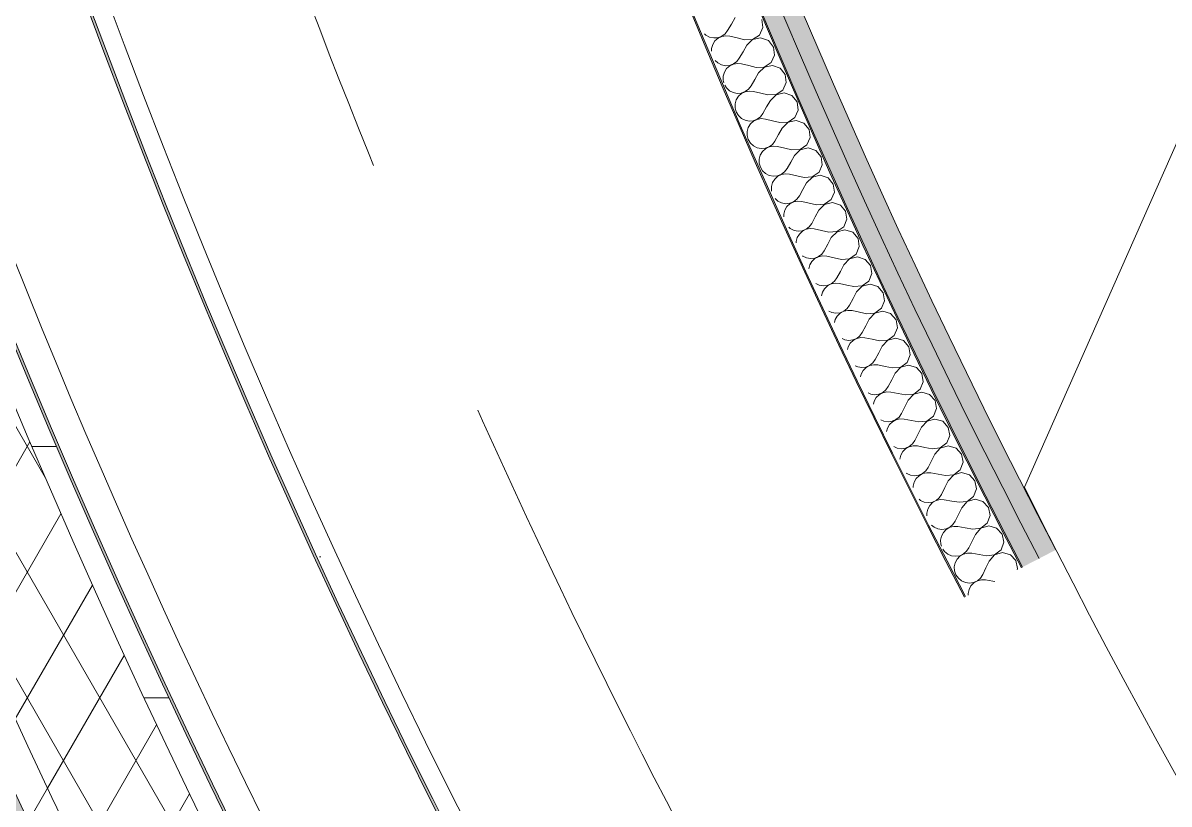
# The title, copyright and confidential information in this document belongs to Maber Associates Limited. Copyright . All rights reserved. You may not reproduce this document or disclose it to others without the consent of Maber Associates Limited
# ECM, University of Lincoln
# Model space of a CAD drawing. Header units: millimetres. Extents: x -50172 to 90294, y -80883 to 25069.
# Drawn here: x -41399 to -40487, y -66685 to -66063 of the extents above; entities that cross this region are included whole.
import ezdxf
from ezdxf.enums import TextEntityAlignment as Align

# ---------------------------------------------------------------- set-up
doc = ezdxf.new("R2010")
doc.units = ezdxf.units.MM
doc.header["$MEASUREMENT"] = 0
doc.linetypes.add('Double Dashed', pattern=[1093.611073, 529.166651, -211.666656, 141.111112, -211.666656])
for name, color, linetype in [('A-25-M_Wall_Ext', 7, 'Continuous'), ('A-25-M_Wall_Int', 7, 'Continuous'), ('New_A-05-M_Gross_Int_Circulation', 7, 'Continuous'), ('New_A-15-MG_Structural_Grid_Phase_2', 7, 'Continuous'), ('New_A-20-M_Floor_Slab', 7, 'Continuous')]:
    doc.layers.add(name, color=color, linetype=linetype)
for name, color, linetype, lineweight in [('A-25-M_Wall_Ext_Pen_No__1', 7, 'Continuous', 13), ('A-25-M_Wall_Int_Pen_No__1', 7, 'Continuous', 13), ('A-25-M_Wall_Int_Pen_No__150', 7, 'Continuous', 0), ('New_A-20-M_Floor_Slab_Pen_No__89', 8, 'Continuous', 20), ('New_ArchiCAD Zone Stamps_Pen_No__9', 7, 'Continuous', 13)]:
    doc.layers.add(name, color=color, linetype=linetype, lineweight=lineweight)
for name, color, linetype, lineweight, true_color in [('A-25-M_Wall_Ext_Pen_No__107', 7, 'Continuous', 15, 0xa6a6a6), ('A-25-M_Wall_Int_Pen_No__107', 7, 'Continuous', 15, 0xa6a6a6), ('A-25-M_Wall_Int_Pen_No__81', 7, 'Continuous', 20, 0x6a6a6a), ('New_A-05-M_Gross_Int_Circulation_Pen_No__74', 7, 'Continuous', 20, 0x606060), ('New_A-15-MG_Structural_Grid_Phase_2_Pen_No__222', 7, 'Continuous', 13, 0x65af33)]:
    doc.layers.add(name, color=color, linetype=linetype, lineweight=lineweight, true_color=true_color)
doc.styles.add('GENERATED_STYLE_1', font='')
doc.styles.add('GENERATED_STYLE_3', font='')
doc.styles.get('GENERATED_STYLE_1').set_extended_font_data('Arial', bold=True)
doc.styles.get('GENERATED_STYLE_3').set_extended_font_data('Arial')
pattern_1 = [(60, (0, 0), (-43.30127, 25), []), (120, (0, 0), (43.30127, 25), [])]

# ---------------------------------------------------------------- blocks, each defined once
blk = doc.blocks.new('Stair 07 _INB 1162_27_1', base_point=(-38481.27, -67611.31))
at = {"layer": 'New_A-05-M_Gross_Int_Circulation_Pen_No__74', "linetype": 'Continuous'}
blk.add_line((-39911.01, -64868.48), (-40602.13, -66432.42), dxfattribs=at)
blk.add_arc((-35520.95, -63902.84), 5676.01, 206.46566, 243.05793, dxfattribs=at)
at = {"layer": 'New_ArchiCAD Zone Stamps_Pen_No__9'}
for tag, height, style, p in [('ROOM_NAME', 250, 'GENERATED_STYLE_1', (-38720.58, -66310.5)), ('zoneNameLine2', 250, 'GENERATED_STYLE_1', (-38909.01, -66742.64)), ('ROOM_NUMBER', 200, 'GENERATED_STYLE_3', (-39097.44, -67163.34)), ('measuredAreaCode', 200, 'GENERATED_STYLE_3', (-39254.47, -67523.45)), ('DUMMY_649', 200, 'GENERATED_STYLE_3', (-38947.07, -67657.49)), ('DUMMY_650', 200, 'GENERATED_STYLE_3', (-38457.72, -67870.87)), ('DUMMY_651', 133.33, 'GENERATED_STYLE_3', (-38178.43, -67977.42))]:
    blk.add_attdef(tag, text='', height=height, rotation=336.44041, dxfattribs=dict(at, style=style)).set_placement(p, align=Align.TOP_LEFT)
blk = doc.blocks.new('Slab_63_1', base_point=(-42333.29, -61441.2))
at = {"layer": 'New_A-20-M_Floor_Slab_Pen_No__89', "linetype": 'Continuous', "flags": 128}
blk.add_lwpolyline([(-42333.29, -61441.2), (-41972.22, -61401.42), (-41891.31, -61215.87), (-38443.39, -62719.34), (-39389.38, -64888.81), (-38066.61, -65465.6), (-36669.45, -66074.83), (-37137.69, -67148.64), (-37136.69, -67149.07), (-38218.56, -69630.14, -0.146996), (-40926.49, -67202.74, -0.080916), (-41673.87, -65403.74, -0.028315)], format="xyb", close=True, dxfattribs=at)
blk = doc.blocks.new('Wall_352_1', base_point=(-41867.68, -65448.92))
at = {"layer": 'A-25-M_Wall_Ext_Pen_No__107', "linetype": 'Continuous', "lineweight": 0, "true_color": 0x535353}
for points in [[(-41554.07, -65375.82, 0.226795), (-38161.1, -69523.83), (-38160.27, -69522.01, -0.226793), (-41552.13, -65375.36)], [(-41702.11, -65410.33, 0.226935), (-38224.12, -69662.16), (-38223.3, -69660.34, -0.226933), (-41700.16, -65409.87)]]:
    blk.add_hatch(color=251, dxfattribs=at).paths.add_polyline_path(points)
at = {"layer": 'A-25-M_Wall_Ext_Pen_No__107', "linetype": 'Continuous'}
h = blk.add_hatch(dxfattribs=at)
h.set_pattern_fill('Plaster_0001', color=256, style=0, pattern_type=2)
h.set_pattern_definition([(129.2839, (0, 0), (134.0639, 109.6671), [0, -100]), (129.2839, (-98.69, -16.13), (134.0639, 109.6671), [0, -100])])
h.paths.add_polyline_path([(-41552.13, -65375.36, 0.226793), (-38160.27, -69522.01), (-38154.05, -69508.36, -0.226779), (-41537.52, -65371.96)])
h = blk.add_hatch(dxfattribs=at)
h.set_pattern_fill('Plywood_0001', color=256, style=0, pattern_type=2)
h.set_pattern_definition([(0, (0, 0), (0, 200), [])])
h.paths.add_polyline_path([(-41719.64, -65414.41, 0.226951), (-38231.59, -69678.54), (-38224.12, -69662.16, -0.226935), (-41702.11, -65410.33)])
h = blk.add_hatch(dxfattribs=at)
h.set_pattern_fill('Batt_Insulation_0001', color=256, style=0, pattern_type=2)
h.set_pattern_definition(pattern_1)
h.paths.add_polyline_path([(-41817.04, -65437.12, 0.227038), (-38273.05, -69769.55), (-38231.59, -69678.54, -0.226951), (-41719.64, -65414.41)])
h = blk.add_hatch(dxfattribs=at)
h.set_pattern_fill('Batt_Insulation_0001', color=256, style=0, pattern_type=2)
h.set_pattern_definition(pattern_1)
h.paths.add_polyline_path([(-41841.39, -65442.79, 0.22706), (-38283.41, -69792.3), (-38273.05, -69769.55, -0.227038), (-41817.04, -65437.12)])
blk.add_hatch(color=256, dxfattribs=at).paths.add_polyline_path([(-41867.68, -65448.92, 0.227083), (-38294.61, -69816.87), (-38283.41, -69792.3, -0.22706), (-41841.39, -65442.79)])
at = {"layer": 'A-25-M_Wall_Ext_Pen_No__1', "linetype": 'Continuous'}
for radius, start, end in [(6211.09, 193.725814, 244.838824), (6209.09, 193.726008, 244.838609), (6194.09, 193.727472, 244.836991), (6363.09, 193.711386, 244.854781), (6361.09, 193.711571, 244.854576), (6381.09, 193.709723, 244.85662), (6481.09, 193.700651, 244.866652), (6533.09, 193.696044, 244.871747), (6506.09, 193.698427, 244.869112)]:
    blk.add_arc((-35520.36, -63902.08), radius, start, end, dxfattribs=at)
blk = doc.blocks.new('*X910')
at = {"layer": 'A-25-M_Wall_Int_Pen_No__150', "linetype": 'Continuous'}
for p, q in [((-40832.44, -66058.67), (-40835.45, -66063.82)), ((-40810.4, -66066.56), (-40811.19, -66060.11)), ((-40840.49, -66071.55), (-40838.46, -66068.97)), ((-40835.45, -66063.82), (-40838.46, -66068.97)), ((-40813.12, -66072.48), (-40810.4, -66066.56)), ((-40856.71, -66071.6), (-40855.66, -66072.61)), ((-40855.66, -66072.61), (-40852.74, -66074.15)), ((-40852.74, -66074.15), (-40849.52, -66074.83)), ((-40850.31, -66079.94), (-40851.25, -66083.1)), ((-40848.54, -66077.16), (-40850.31, -66079.94)), ((-40849.52, -66074.83), (-40846.24, -66074.6)), ((-40846.08, -66074.98), (-40848.54, -66077.16)), ((-40846.24, -66074.6), (-40843.15, -66073.48)), ((-40843.11, -66073.57), (-40846.08, -66074.98)), ((-40843.15, -66073.48), (-40840.49, -66071.55)), ((-40839.88, -66073.02), (-40843.11, -66073.57)), ((-40836.61, -66073.38), (-40839.88, -66073.02)), ((-40830.83, -66074.83), (-40836.61, -66073.38)), ((-40825.05, -66076.29), (-40830.83, -66074.83)), ((-40825.05, -66076.29), (-40818.54, -66076.08)), ((-40818.5, -66076.17), (-40823.19, -66080.69)), ((-40818.54, -66076.08), (-40813.12, -66072.48)), ((-40812.14, -66074.79), (-40818.5, -66076.17)), ((-40806.01, -66076.97), (-40812.14, -66074.79)), ((-40801.93, -66082.03), (-40806.01, -66076.97)), ((-40851.25, -66083.1), (-40851.28, -66085.38)), ((-40826.18, -66085.84), (-40829.16, -66091)), ((-40823.19, -66080.69), (-40826.18, -66085.84)), ((-40803.81, -66094.41), (-40801.12, -66088.48)), ((-40801.12, -66088.48), (-40801.93, -66082.03)), ((-40848.34, -66092.83), (-40846.34, -66094.72)), ((-40846.34, -66094.72), (-40843.42, -66096.25)), ((-40843.42, -66096.25), (-40840.2, -66096.91)), ((-40840.2, -66096.91), (-40836.92, -66096.67)), ((-40836.76, -66097.05), (-40839.21, -66099.24)), ((-40836.92, -66096.67), (-40833.84, -66095.53)), ((-40833.8, -66095.62), (-40836.76, -66097.05)), ((-40833.84, -66095.53), (-40831.18, -66093.59)), ((-40830.56, -66095.06), (-40833.8, -66095.62)), ((-40831.18, -66093.59), (-40829.16, -66091)), ((-40827.29, -66095.4), (-40830.56, -66095.06)), ((-40821.51, -66096.84), (-40827.29, -66095.4)), ((-40815.72, -66098.27), (-40821.51, -66096.84)), ((-40815.72, -66098.27), (-40809.22, -66098.03)), ((-40809.18, -66098.12), (-40813.84, -66102.66)), ((-40809.22, -66098.03), (-40803.81, -66094.41)), ((-40802.82, -66096.72), (-40809.18, -66098.12)), ((-40796.68, -66098.87), (-40802.82, -66096.72)), ((-40841.89, -66105.19), (-40841.93, -66108.5)), ((-40840.96, -66102.03), (-40841.89, -66105.19)), ((-40839.21, -66099.24), (-40840.96, -66102.03)), ((-40813.84, -66102.66), (-40816.81, -66107.83)), ((-40792.58, -66103.92), (-40796.68, -66098.87)), ((-40791.74, -66110.37), (-40792.58, -66103.92)), ((-40841.93, -66108.5), (-40841.39, -66110.46)), ((-40840.62, -66112.41), (-40839.35, -66114.53)), ((-40839.35, -66114.53), (-40836.94, -66116.79)), ((-40836.94, -66116.79), (-40834.01, -66118.3)), ((-40824.43, -66117.55), (-40821.78, -66115.6)), ((-40821.78, -66115.6), (-40819.77, -66113)), ((-40816.81, -66107.83), (-40819.77, -66113)), ((-40799.8, -66119.95), (-40794.41, -66116.3)), ((-40794.41, -66116.3), (-40791.74, -66110.37)), ((-40834.01, -66118.3), (-40830.78, -66118.96)), ((-40831.53, -66124.07), (-40832.45, -66127.24)), ((-40829.78, -66121.28), (-40831.53, -66124.07)), ((-40830.78, -66118.96), (-40827.51, -66118.7)), ((-40827.34, -66119.08), (-40829.78, -66121.28)), ((-40827.51, -66118.7), (-40824.43, -66117.55)), ((-40824.39, -66117.64), (-40827.34, -66119.08)), ((-40821.16, -66117.06), (-40824.39, -66117.64)), ((-40817.88, -66117.39), (-40821.16, -66117.06)), ((-40812.09, -66118.8), (-40817.88, -66117.39)), ((-40806.3, -66120.21), (-40812.09, -66118.8)), ((-40804.41, -66124.59), (-40807.35, -66129.77)), ((-40806.3, -66120.21), (-40799.8, -66119.95)), ((-40799.76, -66120.03), (-40804.41, -66124.59)), ((-40793.41, -66118.61), (-40799.76, -66120.03)), ((-40787.26, -66120.73), (-40793.41, -66118.61)), ((-40783.14, -66125.76), (-40787.26, -66120.73)), ((-40782.27, -66132.21), (-40783.14, -66125.76)), ((-40832.45, -66127.24), (-40832.46, -66130.55)), ((-40832.46, -66130.55), (-40831.58, -66133.74)), ((-40831.58, -66133.74), (-40829.86, -66136.57)), ((-40812.29, -66137.57), (-40810.29, -66134.96)), ((-40807.35, -66129.77), (-40810.29, -66134.96)), ((-40784.91, -66138.15), (-40782.27, -66132.21)), ((-40829.86, -66136.57), (-40827.44, -66138.82)), ((-40827.44, -66138.82), (-40824.51, -66140.32)), ((-40824.51, -66140.32), (-40821.28, -66140.96)), ((-40820.27, -66143.28), (-40822, -66146.08)), ((-40821.28, -66140.96), (-40818, -66140.69)), ((-40817.84, -66141.07), (-40820.27, -66143.28)), ((-40818, -66140.69), (-40814.93, -66139.53)), ((-40814.89, -66139.62), (-40817.84, -66141.07)), ((-40814.93, -66139.53), (-40812.29, -66137.57)), ((-40811.66, -66139.03), (-40814.89, -66139.62)), ((-40808.39, -66139.34), (-40811.66, -66139.03)), ((-40802.59, -66140.73), (-40808.39, -66139.34)), ((-40796.79, -66142.11), (-40802.59, -66140.73)), ((-40796.79, -66142.11), (-40790.29, -66141.82)), ((-40790.25, -66141.91), (-40794.88, -66146.49)), ((-40790.29, -66141.82), (-40784.91, -66138.15)), ((-40783.91, -66140.46), (-40790.25, -66141.91)), ((-40777.75, -66142.55), (-40783.91, -66140.46)), ((-40773.6, -66147.57), (-40777.75, -66142.55)), ((-40822, -66146.08), (-40822.91, -66149.25)), ((-40822.91, -66149.25), (-40822.91, -66152.56)), ((-40822.91, -66152.56), (-40822.01, -66155.74)), ((-40797.8, -66151.68), (-40800.72, -66156.88)), ((-40794.88, -66146.49), (-40797.8, -66151.68)), ((-40772.71, -66154.01), (-40773.6, -66147.57)), ((-40822.01, -66155.74), (-40820.28, -66158.57)), ((-40820.28, -66158.57), (-40817.85, -66160.81)), ((-40817.85, -66160.81), (-40814.91, -66162.3)), ((-40814.91, -66162.3), (-40811.68, -66162.93)), ((-40808.41, -66162.64), (-40805.34, -66161.47)), ((-40805.3, -66161.55), (-40808.24, -66163.02)), ((-40805.34, -66161.47), (-40802.71, -66159.49)), ((-40802.07, -66160.95), (-40805.3, -66161.55)), ((-40802.71, -66159.49), (-40800.72, -66156.88)), ((-40798.8, -66161.26), (-40802.07, -66160.95)), ((-40792.99, -66162.62), (-40798.8, -66161.26)), ((-40780.69, -66163.66), (-40775.33, -66159.97)), ((-40774.31, -66162.27), (-40780.65, -66163.74)), ((-40775.33, -66159.97), (-40772.71, -66154.01)), ((-40768.14, -66164.34), (-40774.31, -66162.27)), ((-40812.39, -66168.05), (-40813.28, -66171.22)), ((-40813.28, -66171.22), (-40813.27, -66174.53)), ((-40810.66, -66165.24), (-40812.39, -66168.05)), ((-40811.68, -66162.93), (-40808.41, -66162.64)), ((-40808.24, -66163.02), (-40810.66, -66165.24)), ((-40787.19, -66163.97), (-40792.99, -66162.62)), ((-40785.26, -66168.34), (-40788.16, -66173.55)), ((-40787.19, -66163.97), (-40780.69, -66163.66)), ((-40780.65, -66163.74), (-40785.26, -66168.34)), ((-40763.98, -66169.33), (-40768.14, -66164.34)), ((-40763.06, -66175.77), (-40763.98, -66169.33)), ((-40813.27, -66174.53), (-40812.36, -66177.71)), ((-40812.36, -66177.71), (-40810.61, -66180.53)), ((-40810.61, -66180.53), (-40808.18, -66182.76)), ((-40793.04, -66181.38), (-40791.06, -66178.75)), ((-40788.16, -66173.55), (-40791.06, -66178.75)), ((-40765.66, -66181.74), (-40763.06, -66175.77)), ((-40808.18, -66182.76), (-40805.23, -66184.24)), ((-40805.23, -66184.24), (-40801.99, -66184.85)), ((-40800.96, -66187.16), (-40802.68, -66189.97)), ((-40801.99, -66184.85), (-40798.72, -66184.55)), ((-40798.55, -66184.93), (-40800.96, -66187.16)), ((-40798.72, -66184.55), (-40795.66, -66183.36)), ((-40795.62, -66183.45), (-40798.55, -66184.93)), ((-40795.66, -66183.36), (-40793.04, -66181.38)), ((-40792.39, -66182.84), (-40795.62, -66183.45)), ((-40789.11, -66183.13), (-40792.39, -66182.84)), ((-40783.31, -66184.46), (-40789.11, -66183.13)), ((-40777.5, -66185.8), (-40783.31, -66184.46)), ((-40777.5, -66185.8), (-40771, -66185.45)), ((-40770.96, -66185.54), (-40775.55, -66190.15)), ((-40771, -66185.45), (-40765.66, -66181.74)), ((-40764.63, -66184.03), (-40770.96, -66185.54)), ((-40758.45, -66186.08), (-40764.63, -66184.03)), ((-40754.27, -66191.06), (-40758.45, -66186.08)), ((-40802.68, -66189.97), (-40803.55, -66193.15)), ((-40803.55, -66193.15), (-40803.53, -66196.46)), ((-40803.53, -66196.46), (-40803.42, -66196.84)), ((-40778.43, -66195.37), (-40781.3, -66200.59)), ((-40775.55, -66190.15), (-40778.43, -66195.37)), ((-40755.89, -66203.47), (-40753.32, -66197.49)), ((-40753.32, -66197.49), (-40754.27, -66191.06)), ((-40800.64, -66202.64), (-40798.41, -66204.67)), ((-40798.41, -66204.67), (-40795.45, -66206.13)), ((-40795.45, -66206.13), (-40792.21, -66206.73)), ((-40792.21, -66206.73), (-40788.94, -66206.42)), ((-40788.77, -66206.8), (-40791.18, -66209.04)), ((-40788.94, -66206.42), (-40785.88, -66205.22)), ((-40785.84, -66205.31), (-40788.77, -66206.8)), ((-40785.88, -66205.22), (-40783.27, -66203.23)), ((-40782.62, -66204.68), (-40785.84, -66205.31)), ((-40783.27, -66203.23), (-40781.3, -66200.59)), ((-40779.34, -66204.96), (-40782.62, -66204.68)), ((-40773.53, -66206.27), (-40779.34, -66204.96)), ((-40767.71, -66207.58), (-40773.53, -66206.27)), ((-40767.71, -66207.58), (-40761.22, -66207.21)), ((-40761.18, -66207.29), (-40765.75, -66211.93)), ((-40761.22, -66207.21), (-40755.89, -66203.47)), ((-40754.85, -66205.76), (-40761.18, -66207.29)), ((-40748.67, -66207.78), (-40754.85, -66205.76)), ((-40744.46, -66212.74), (-40748.67, -66207.78)), ((-40792.88, -66211.86), (-40793.74, -66215.04)), ((-40793.74, -66215.04), (-40793.72, -66217.1)), ((-40791.18, -66209.04), (-40792.88, -66211.86)), ((-40768.61, -66217.16), (-40771.46, -66222.39)), ((-40765.75, -66211.93), (-40768.61, -66217.16)), ((-40743.49, -66219.17), (-40744.46, -66212.74)), ((-40789.7, -66225.5), (-40788.54, -66226.54)), ((-40776.02, -66227.04), (-40773.42, -66225.03)), ((-40773.42, -66225.03), (-40771.46, -66222.39)), ((-40751.35, -66228.92), (-40746.03, -66225.16)), ((-40746.03, -66225.16), (-40743.49, -66219.17)), ((-40788.54, -66226.54), (-40785.58, -66227.99)), ((-40785.58, -66227.99), (-40782.34, -66228.58)), ((-40782.98, -66233.71), (-40783.84, -66236.89)), ((-40781.3, -66230.88), (-40782.98, -66233.71)), ((-40782.34, -66228.58), (-40779.07, -66228.25)), ((-40778.9, -66228.63), (-40781.3, -66230.88)), ((-40779.07, -66228.25), (-40776.02, -66227.04)), ((-40775.98, -66227.13), (-40778.9, -66228.63)), ((-40772.76, -66226.48), (-40775.98, -66227.13)), ((-40769.48, -66226.75), (-40772.76, -66226.48)), ((-40763.66, -66228.03), (-40769.48, -66226.75)), ((-40757.84, -66229.32), (-40763.66, -66228.03)), ((-40755.86, -66233.66), (-40758.69, -66238.9)), ((-40757.84, -66229.32), (-40751.35, -66228.92)), ((-40751.31, -66229.01), (-40755.86, -66233.66)), ((-40744.99, -66227.45), (-40751.31, -66229.01)), ((-40738.79, -66229.44), (-40744.99, -66227.45)), ((-40734.57, -66234.39), (-40738.79, -66229.44)), ((-40733.57, -66240.81), (-40734.57, -66234.39)), ((-40783.84, -66236.89), (-40783.82, -66237.77)), ((-40763.47, -66246.8), (-40761.53, -66244.15)), ((-40758.69, -66238.9), (-40761.53, -66244.15)), ((-40736.09, -66246.81), (-40733.57, -66240.81)), ((-40778.87, -66248.11), (-40778.59, -66248.36)), ((-40778.59, -66248.36), (-40775.62, -66249.81)), ((-40775.62, -66249.81), (-40772.38, -66250.38)), ((-40771.33, -66252.68), (-40773, -66255.51)), ((-40772.38, -66250.38), (-40769.11, -66250.04)), ((-40768.94, -66250.42), (-40771.33, -66252.68)), ((-40769.11, -66250.04), (-40766.07, -66248.81)), ((-40766.03, -66248.9), (-40768.94, -66250.42)), ((-40766.07, -66248.81), (-40763.47, -66246.8)), ((-40762.81, -66248.24), (-40766.03, -66248.9)), ((-40759.53, -66248.49), (-40762.81, -66248.24)), ((-40753.7, -66249.76), (-40759.53, -66248.49)), ((-40747.88, -66251.02), (-40753.7, -66249.76)), ((-40747.88, -66251.02), (-40741.38, -66250.59)), ((-40741.34, -66250.68), (-40745.87, -66255.35)), ((-40741.38, -66250.59), (-40736.09, -66246.81)), ((-40735.03, -66249.1), (-40741.34, -66250.68)), ((-40728.83, -66251.06), (-40735.03, -66249.1)), ((-40724.58, -66255.99), (-40728.83, -66251.06)), ((-40773, -66255.51), (-40773.83, -66258.65)), ((-40748.69, -66260.61), (-40751.5, -66265.86)), ((-40745.87, -66255.35), (-40748.69, -66260.61)), ((-40726.05, -66268.42), (-40723.55, -66262.41)), ((-40723.55, -66262.41), (-40724.58, -66255.99)), ((-40768.25, -66270.29), (-40765.58, -66271.58)), ((-40765.58, -66271.58), (-40762.33, -66272.14)), ((-40762.33, -66272.14), (-40759.06, -66271.78)), ((-40759.06, -66271.78), (-40756.02, -66270.55)), ((-40755.98, -66270.63), (-40758.89, -66272.16)), ((-40756.02, -66270.55), (-40753.44, -66268.52)), ((-40752.76, -66269.96), (-40755.98, -66270.63)), ((-40753.44, -66268.52), (-40751.5, -66265.86)), ((-40749.48, -66270.2), (-40752.76, -66269.96)), ((-40743.65, -66271.44), (-40749.48, -66270.2)), ((-40737.82, -66272.68), (-40743.65, -66271.44)), ((-40731.33, -66272.22), (-40726.05, -66268.42)), ((-40724.99, -66270.7), (-40731.29, -66272.31)), ((-40718.78, -66272.64), (-40724.99, -66270.7)), ((-40762.93, -66277.27), (-40763.62, -66279.96)), ((-40761.27, -66274.43), (-40762.93, -66277.27)), ((-40758.89, -66272.16), (-40761.27, -66274.43)), ((-40735.8, -66277), (-40738.6, -66282.27)), ((-40737.82, -66272.68), (-40731.33, -66272.22)), ((-40731.29, -66272.31), (-40735.8, -66277)), ((-40714.51, -66277.55), (-40718.78, -66272.64)), ((-40713.45, -66283.97), (-40714.51, -66277.55)), ((-40743.31, -66290.2), (-40741.39, -66287.54)), ((-40738.6, -66282.27), (-40741.39, -66287.54)), ((-40721.19, -66293.81), (-40715.93, -66289.99)), ((-40715.93, -66289.99), (-40713.45, -66283.97)), ((-40757.76, -66292.2), (-40755.44, -66293.31)), ((-40755.44, -66293.31), (-40752.19, -66293.86)), ((-40752.77, -66298.99), (-40753.37, -66301.38)), ((-40751.11, -66296.15), (-40752.77, -66298.99)), ((-40752.19, -66293.86), (-40748.92, -66293.49)), ((-40748.75, -66293.87), (-40751.11, -66296.15)), ((-40748.92, -66293.49), (-40745.89, -66292.24)), ((-40745.85, -66292.33), (-40748.75, -66293.87)), ((-40745.89, -66292.24), (-40743.31, -66290.2)), ((-40742.63, -66291.64), (-40745.85, -66292.33)), ((-40739.35, -66291.86), (-40742.63, -66291.64)), ((-40733.52, -66293.08), (-40739.35, -66291.86)), ((-40727.68, -66294.29), (-40733.52, -66293.08)), ((-40725.64, -66298.61), (-40728.41, -66303.89)), ((-40727.68, -66294.29), (-40721.19, -66293.81)), ((-40721.15, -66293.9), (-40725.64, -66298.61)), ((-40714.85, -66292.26), (-40721.15, -66293.9)), ((-40708.63, -66294.18), (-40714.85, -66292.26)), ((-40704.35, -66299.07), (-40708.63, -66294.18)), ((-40703.26, -66305.49), (-40704.35, -66299.07)), ((-40728.41, -66303.89), (-40731.18, -66309.17)), ((-40705.71, -66311.51), (-40703.26, -66305.49)), ((-40747.33, -66314), (-40745.21, -66315)), ((-40745.21, -66315), (-40741.96, -66315.53)), ((-40741.96, -66315.53), (-40738.69, -66315.15)), ((-40738.52, -66315.53), (-40740.87, -66317.82)), ((-40738.69, -66315.15), (-40735.66, -66313.89)), ((-40735.62, -66313.98), (-40738.52, -66315.53)), ((-40735.66, -66313.89), (-40733.09, -66311.84)), ((-40732.41, -66313.28), (-40735.62, -66313.98)), ((-40733.09, -66311.84), (-40731.18, -66309.17)), ((-40729.13, -66313.49), (-40732.41, -66313.28)), ((-40723.29, -66314.68), (-40729.13, -66313.49)), ((-40717.45, -66315.87), (-40723.29, -66314.68)), ((-40717.45, -66315.87), (-40710.96, -66315.36)), ((-40710.92, -66315.45), (-40715.39, -66320.18)), ((-40710.96, -66315.36), (-40705.71, -66311.51)), ((-40704.63, -66313.78), (-40710.92, -66315.45)), ((-40698.4, -66315.67), (-40704.63, -66313.78)), ((-40694.09, -66320.55), (-40698.4, -66315.67)), ((-40742.51, -66320.67), (-40743.07, -66322.9)), ((-40740.87, -66317.82), (-40742.51, -66320.67)), ((-40718.14, -66325.46), (-40720.88, -66330.75)), ((-40715.39, -66320.18), (-40718.14, -66325.46)), ((-40692.98, -66326.96), (-40694.09, -66320.55)), ((-40736.95, -66335.69), (-40734.89, -66336.65)), ((-40728.37, -66336.77), (-40725.35, -66335.5)), ((-40725.31, -66335.58), (-40728.19, -66337.15)), ((-40725.35, -66335.5), (-40722.79, -66333.44)), ((-40722.1, -66334.87), (-40725.31, -66335.58)), ((-40722.79, -66333.44), (-40720.88, -66330.75)), ((-40718.81, -66335.07), (-40722.1, -66334.87)), ((-40712.97, -66336.23), (-40718.81, -66335.07)), ((-40700.64, -66336.86), (-40695.41, -66333)), ((-40694.31, -66335.26), (-40700.6, -66336.95)), ((-40695.41, -66333), (-40692.98, -66326.96)), ((-40688.08, -66337.13), (-40694.31, -66335.26)), ((-40734.89, -66336.65), (-40731.64, -66337.16)), ((-40732.17, -66342.31), (-40732.71, -66344.53)), ((-40730.54, -66339.45), (-40732.17, -66342.31)), ((-40731.64, -66337.16), (-40728.37, -66336.77)), ((-40728.19, -66337.15), (-40730.54, -66339.45)), ((-40707.12, -66337.4), (-40712.97, -66336.23)), ((-40705.05, -66341.7), (-40707.78, -66347)), ((-40707.12, -66337.4), (-40700.64, -66336.86)), ((-40700.6, -66336.95), (-40705.05, -66341.7)), ((-40683.75, -66341.98), (-40688.08, -66337.13)), ((-40682.62, -66348.39), (-40683.75, -66341.98)), ((-40712.39, -66354.99), (-40710.5, -66352.3)), ((-40707.78, -66347), (-40710.5, -66352.3)), ((-40685.01, -66354.44), (-40682.62, -66348.39)), ((-40726.62, -66357.26), (-40724.48, -66358.25)), ((-40724.48, -66358.25), (-40721.23, -66358.75)), ((-40720.12, -66361.03), (-40721.74, -66363.9)), ((-40721.23, -66358.75), (-40717.96, -66358.35)), ((-40717.78, -66358.72), (-40720.12, -66361.03)), ((-40717.96, -66358.35), (-40714.94, -66357.06)), ((-40714.9, -66357.15), (-40717.78, -66358.72)), ((-40714.94, -66357.06), (-40712.39, -66354.99)), ((-40711.7, -66356.42), (-40714.9, -66357.15)), ((-40708.41, -66356.6), (-40711.7, -66356.42)), ((-40702.56, -66357.75), (-40708.41, -66356.6)), ((-40696.71, -66358.88), (-40702.56, -66357.75)), ((-40696.71, -66358.88), (-40690.23, -66358.33)), ((-40690.19, -66358.41), (-40694.62, -66363.18)), ((-40690.23, -66358.33), (-40685.01, -66354.44)), ((-40683.91, -66356.7), (-40690.19, -66358.41)), ((-40677.67, -66358.53), (-40683.91, -66356.7)), ((-40673.32, -66363.37), (-40677.67, -66358.53)), ((-40721.74, -66363.9), (-40722.31, -66366.26)), ((-40697.32, -66368.49), (-40700.03, -66373.8)), ((-40694.62, -66363.18), (-40697.32, -66368.49)), ((-40674.53, -66375.83), (-40672.16, -66369.77)), ((-40672.16, -66369.77), (-40673.32, -66363.37)), ((-40716.34, -66378.73), (-40713.98, -66379.81)), ((-40713.98, -66379.81), (-40710.72, -66380.3)), ((-40710.72, -66380.3), (-40707.46, -66379.88)), ((-40707.28, -66380.25), (-40709.61, -66382.57)), ((-40707.46, -66379.88), (-40704.45, -66378.58)), ((-40704.41, -66378.67), (-40707.28, -66380.25)), ((-40704.45, -66378.58), (-40701.9, -66376.5)), ((-40701.2, -66377.93), (-40704.41, -66378.67)), ((-40701.9, -66376.5), (-40700.03, -66373.8)), ((-40697.92, -66378.1), (-40701.2, -66377.93)), ((-40692.06, -66379.22), (-40697.92, -66378.1)), ((-40686.21, -66380.33), (-40692.06, -66379.22)), ((-40686.21, -66380.33), (-40679.73, -66379.74)), ((-40679.69, -66379.83), (-40684.1, -66384.61)), ((-40679.73, -66379.74), (-40674.53, -66375.83)), ((-40673.42, -66378.09), (-40679.69, -66379.83)), ((-40667.17, -66379.9), (-40673.42, -66378.09)), ((-40662.8, -66384.72), (-40667.17, -66379.9)), ((-40711.22, -66385.45), (-40711.85, -66388.12)), ((-40709.61, -66382.57), (-40711.22, -66385.45)), ((-40686.78, -66389.93), (-40689.46, -66395.26)), ((-40684.1, -66384.61), (-40686.78, -66389.93)), ((-40661.61, -66391.11), (-40662.8, -66384.72)), ((-40693.86, -66400.06), (-40691.33, -66397.97)), ((-40690.62, -66399.39), (-40693.82, -66400.14)), ((-40691.33, -66397.97), (-40689.46, -66395.26)), ((-40687.34, -66399.55), (-40690.62, -66399.39)), ((-40681.48, -66400.64), (-40687.34, -66399.55)), ((-40669.14, -66401.12), (-40663.96, -66397.18)), ((-40662.83, -66399.44), (-40669.1, -66401.2)), ((-40663.96, -66397.18), (-40661.61, -66391.11)), ((-40656.58, -66401.22), (-40662.83, -66399.44)), ((-40706.11, -66400.1), (-40703.39, -66401.33)), ((-40703.39, -66401.33), (-40700.13, -66401.8)), ((-40700.6, -66406.95), (-40701.33, -66410.08)), ((-40699.01, -66404.07), (-40700.6, -66406.95)), ((-40700.13, -66401.8), (-40696.88, -66401.37)), ((-40696.69, -66401.74), (-40699.01, -66404.07)), ((-40696.88, -66401.37), (-40693.86, -66400.06)), ((-40693.82, -66400.14), (-40696.69, -66401.74)), ((-40675.62, -66401.73), (-40681.48, -66400.64)), ((-40673.49, -66406), (-40676.15, -66411.34)), ((-40675.62, -66401.73), (-40669.14, -66401.12)), ((-40669.1, -66401.2), (-40673.49, -66406)), ((-40652.19, -66406.02), (-40656.58, -66401.22)), ((-40650.98, -66412.41), (-40652.19, -66406.02)), ((-40680.66, -66419.39), (-40678.81, -66416.67)), ((-40676.15, -66411.34), (-40678.81, -66416.67)), ((-40653.3, -66418.49), (-40650.98, -66412.41)), ((-40695.99, -66421.23), (-40695.73, -66421.45)), ((-40695.73, -66421.45), (-40692.71, -66422.8)), ((-40692.71, -66422.8), (-40689.45, -66423.26)), ((-40688.32, -66425.52), (-40689.9, -66428.41)), ((-40689.45, -66423.26), (-40686.2, -66422.81)), ((-40686.01, -66423.19), (-40688.32, -66425.52)), ((-40686.2, -66422.81), (-40683.19, -66421.49)), ((-40683.15, -66421.57), (-40686.01, -66423.19)), ((-40683.19, -66421.49), (-40680.66, -66419.39)), ((-40679.95, -66420.81), (-40683.15, -66421.57)), ((-40676.67, -66420.95), (-40679.95, -66420.81)), ((-40670.8, -66422.02), (-40676.67, -66420.95)), ((-40664.94, -66423.09), (-40670.8, -66422.02)), ((-40664.94, -66423.09), (-40658.46, -66422.45)), ((-40658.42, -66422.53), (-40662.79, -66427.35)), ((-40658.46, -66422.45), (-40653.3, -66418.49)), ((-40652.16, -66420.74), (-40658.42, -66422.53)), ((-40645.9, -66422.5), (-40652.16, -66420.74)), ((-40641.49, -66427.28), (-40645.9, -66422.5)), ((-40689.9, -66428.41), (-40690.63, -66431.63)), ((-40690.63, -66431.63), (-40690.58, -66432.53)), ((-40665.43, -66432.7), (-40668.07, -66438.04)), ((-40662.79, -66427.35), (-40665.43, -66432.7)), ((-40642.55, -66439.76), (-40640.25, -66433.67)), ((-40640.25, -66433.67), (-40641.49, -66427.28)), ((-40686.05, -66441.99), (-40684.96, -66442.89)), ((-40684.96, -66442.89), (-40681.94, -66444.22)), ((-40681.94, -66444.22), (-40678.68, -66444.67)), ((-40678.68, -66444.67), (-40675.43, -66444.21)), ((-40675.24, -66444.59), (-40677.54, -66446.93)), ((-40675.43, -66444.21), (-40672.43, -66442.88)), ((-40672.39, -66442.96), (-40675.24, -66444.59)), ((-40672.43, -66442.88), (-40669.91, -66440.76)), ((-40669.19, -66442.18), (-40672.39, -66442.96)), ((-40669.91, -66440.76), (-40668.07, -66438.04)), ((-40665.91, -66442.31), (-40669.19, -66442.18)), ((-40660.04, -66443.36), (-40665.91, -66442.31)), ((-40654.17, -66444.4), (-40660.04, -66443.36)), ((-40654.17, -66444.4), (-40647.7, -66443.73)), ((-40647.65, -66443.82), (-40652.01, -66448.65)), ((-40647.7, -66443.73), (-40642.55, -66439.76)), ((-40641.41, -66442), (-40647.65, -66443.82)), ((-40635.13, -66443.73), (-40641.41, -66442)), ((-40630.71, -66448.5), (-40635.13, -66443.73)), ((-40679.11, -66449.83), (-40679.83, -66453.05)), ((-40679.83, -66453.05), (-40679.7, -66455.26)), ((-40677.54, -66446.93), (-40679.11, -66449.83)), ((-40654.62, -66454.01), (-40657.24, -66459.37)), ((-40652.01, -66448.65), (-40654.62, -66454.01)), ((-40629.44, -66454.88), (-40630.71, -66448.5)), ((-40676.2, -66462.58), (-40674.11, -66464.29)), ((-40661.58, -66464.22), (-40659.07, -66462.1)), ((-40658.35, -66463.51), (-40661.53, -66464.3)), ((-40659.07, -66462.1), (-40657.24, -66459.37)), ((-40655.06, -66463.63), (-40658.35, -66463.51)), ((-40636.84, -66464.97), (-40631.71, -66460.97)), ((-40630.56, -66463.21), (-40636.8, -66465.06)), ((-40631.71, -66460.97), (-40629.44, -66454.88)), ((-40624.28, -66464.92), (-40630.56, -66463.21)), ((-40674.11, -66464.29), (-40671.09, -66465.61)), ((-40671.09, -66465.61), (-40667.83, -66466.04)), ((-40668.23, -66471.2), (-40668.94, -66474.42)), ((-40666.67, -66468.3), (-40668.23, -66471.2)), ((-40667.83, -66466.04), (-40664.57, -66465.57)), ((-40664.38, -66465.94), (-40666.67, -66468.3)), ((-40664.57, -66465.57), (-40661.58, -66464.22)), ((-40661.53, -66464.3), (-40664.38, -66465.94)), ((-40649.19, -66464.65), (-40655.06, -66463.63)), ((-40643.31, -66465.66), (-40649.19, -66464.65)), ((-40641.13, -66469.91), (-40643.73, -66475.28)), ((-40643.31, -66465.66), (-40636.84, -66464.97)), ((-40636.8, -66465.06), (-40641.13, -66469.91)), ((-40619.83, -66469.66), (-40624.28, -66464.92)), ((-40618.54, -66476.04), (-40619.83, -66469.66)), ((-40668.94, -66474.42), (-40668.73, -66477.72)), ((-40668.73, -66477.72), (-40668.14, -66479.4)), ((-40667.06, -66481.67), (-40665.74, -66483.55)), ((-40648.14, -66483.38), (-40646.32, -66480.65)), ((-40643.73, -66475.28), (-40646.32, -66480.65)), ((-40620.78, -66482.15), (-40618.54, -66476.04)), ((-40665.74, -66483.55), (-40663.17, -66485.64)), ((-40663.17, -66485.64), (-40660.14, -66486.94)), ((-40660.14, -66486.94), (-40656.88, -66487.37)), ((-40655.72, -66489.62), (-40657.26, -66492.52)), ((-40656.88, -66487.37), (-40653.63, -66486.88)), ((-40653.44, -66487.25), (-40655.72, -66489.62)), ((-40653.63, -66486.88), (-40650.64, -66485.52)), ((-40650.59, -66485.6), (-40653.44, -66487.25)), ((-40650.64, -66485.52), (-40648.14, -66483.38)), ((-40647.41, -66484.8), (-40650.59, -66485.6)), ((-40644.12, -66484.9), (-40647.41, -66484.8)), ((-40638.25, -66485.89), (-40644.12, -66484.9)), ((-40632.37, -66486.89), (-40638.25, -66485.89)), ((-40632.37, -66486.89), (-40625.9, -66486.17)), ((-40625.86, -66486.25), (-40630.17, -66491.12)), ((-40625.9, -66486.17), (-40620.78, -66482.15)), ((-40619.62, -66484.38), (-40625.86, -66486.25)), ((-40613.34, -66486.06), (-40619.62, -66484.38)), ((-40608.87, -66490.79), (-40613.34, -66486.06)), ((-40607.55, -66497.16), (-40608.87, -66490.79)), ((-40657.26, -66492.52), (-40657.95, -66495.75)), ((-40657.95, -66495.75), (-40657.74, -66499.05)), ((-40657.74, -66499.05), (-40656.63, -66502.17)), ((-40632.74, -66496.5), (-40635.31, -66501.88)), ((-40630.17, -66491.12), (-40632.74, -66496.5)), ((-40607.91, -66498.14), (-40607.55, -66497.16)), ((-40656.63, -66502.17), (-40654.72, -66504.87)), ((-40654.72, -66504.87), (-40652.14, -66506.94)), ((-40652.14, -66506.94), (-40649.11, -66508.23)), ((-40649.11, -66508.23), (-40645.84, -66508.64)), ((-40645.84, -66508.64), (-40642.59, -66508.14)), ((-40642.4, -66508.51), (-40644.67, -66510.89)), ((-40642.59, -66508.14), (-40639.61, -66506.77)), ((-40639.57, -66506.85), (-40642.4, -66508.51)), ((-40639.61, -66506.77), (-40637.12, -66504.63)), ((-40636.38, -66506.04), (-40639.57, -66506.85)), ((-40637.12, -66504.63), (-40635.31, -66501.88)), ((-40633.1, -66506.12), (-40636.38, -66506.04)), ((-40627.22, -66507.1), (-40633.1, -66506.12)), ((-40625.72, -66507.34), (-40627.22, -66507.1)), ((-40646.21, -66513.8), (-40646.88, -66517.03)), ((-40646.88, -66517.03), (-40646.8, -66518.23)), ((-40644.67, -66510.89), (-40646.21, -66513.8))]:
    blk.add_line(p, q, dxfattribs=at)
blk = doc.blocks.new('Wall_406_1', base_point=(-41179.5, -64565.64))
at = {"layer": 'A-25-M_Wall_Int_Pen_No__107', "linetype": 'Continuous'}
for points in [[(-40590.37, -66489.08, -0.088925), (-41194.31, -64568.08), (-41209.12, -64570.51, 0.088898), (-40603.7, -66495.96)], [(-40577.04, -66482.19, -0.088953), (-41179.5, -64565.64), (-41194.31, -64568.08, 0.088925), (-40590.37, -66489.08)]]:
    blk.add_hatch(color=256, dxfattribs=at).paths.add_polyline_path(points)
at = {"layer": 'A-25-M_Wall_Int_Pen_No__81', "linetype": 'Continuous', "lineweight": 0, "true_color": 0x353535}
for points in [[(-40603.7, -66495.96, -0.088898), (-41209.12, -64570.51), (-41210.1, -64570.68, 0.088897), (-40604.58, -66496.42)], [(-40649.01, -66519.37, -0.088807), (-41259.47, -64578.8), (-41260.46, -64578.96, 0.088806), (-40649.9, -66519.83)]]:
    blk.add_hatch(color=250, dxfattribs=at).paths.add_polyline_path(points)
at = {"layer": 'A-25-M_Wall_Int_Pen_No__1', "linetype": 'Continuous'}
for radius, start, end in [(5721.97, 187.29481, 207.61499), (5720.97, 187.29446, 207.61504), (5705.97, 187.28907, 207.61581), (5690.97, 187.28365, 207.61658), (5772.97, 187.312928, 207.612407), (5771.97, 187.312576, 207.612457)]:
    blk.add_arc((-35534.44, -63844.13), radius, start, end, dxfattribs=at)
at = {"layer": 'A-25-M_Wall_Int', "color": 250, "lineweight": 50, "true_color": 0x2a2a2a}
blk.add_blockref('*X910', (0, 0), dxfattribs=at)
blk = doc.blocks.new('Standard grid marker_27')
at = {"layer": 'New_A-15-MG_Structural_Grid_Phase_2_Pen_No__222', "linetype": 'Double Dashed'}
blk.add_arc((0, 0), 6044.09, 0, 51.078354, dxfattribs=at)

msp = doc.modelspace()

# ---------------------------------------------------------------- block references
at = {"layer": 'A-25-M_Wall_Ext', "color": 250, "lineweight": 50, "true_color": 0x2a2a2a}
msp.add_blockref('Wall_352_1', (-41867.68, -65448.92), dxfattribs=at)
at = {"layer": 'A-25-M_Wall_Int', "color": 250, "lineweight": 50, "true_color": 0x2a2a2a}
msp.add_blockref('Wall_406_1', (-41179.5, -64565.64), dxfattribs=at)
at = {"layer": 'New_A-05-M_Gross_Int_Circulation', "linetype": 'Continuous'}
msp.add_blockref('Stair 07 _INB 1162_27_1', (-38481.27, -67611.31), dxfattribs=at)
at = {"layer": 'New_A-15-MG_Structural_Grid_Phase_2', "color": 8, "linetype": 'Continuous', "lineweight": 15, "zscale": 1000, "rotation": 193.7422622324414}
msp.add_blockref('Standard grid marker_27', (-35520.36, -63902.08), dxfattribs=at)
at = {"layer": 'New_A-20-M_Floor_Slab', "color": 8, "linetype": 'Continuous', "lineweight": 20}
msp.add_blockref('Slab_63_1', (-42333.29, -61441.2), dxfattribs=at)

doc.saveas('drawing.dxf')
